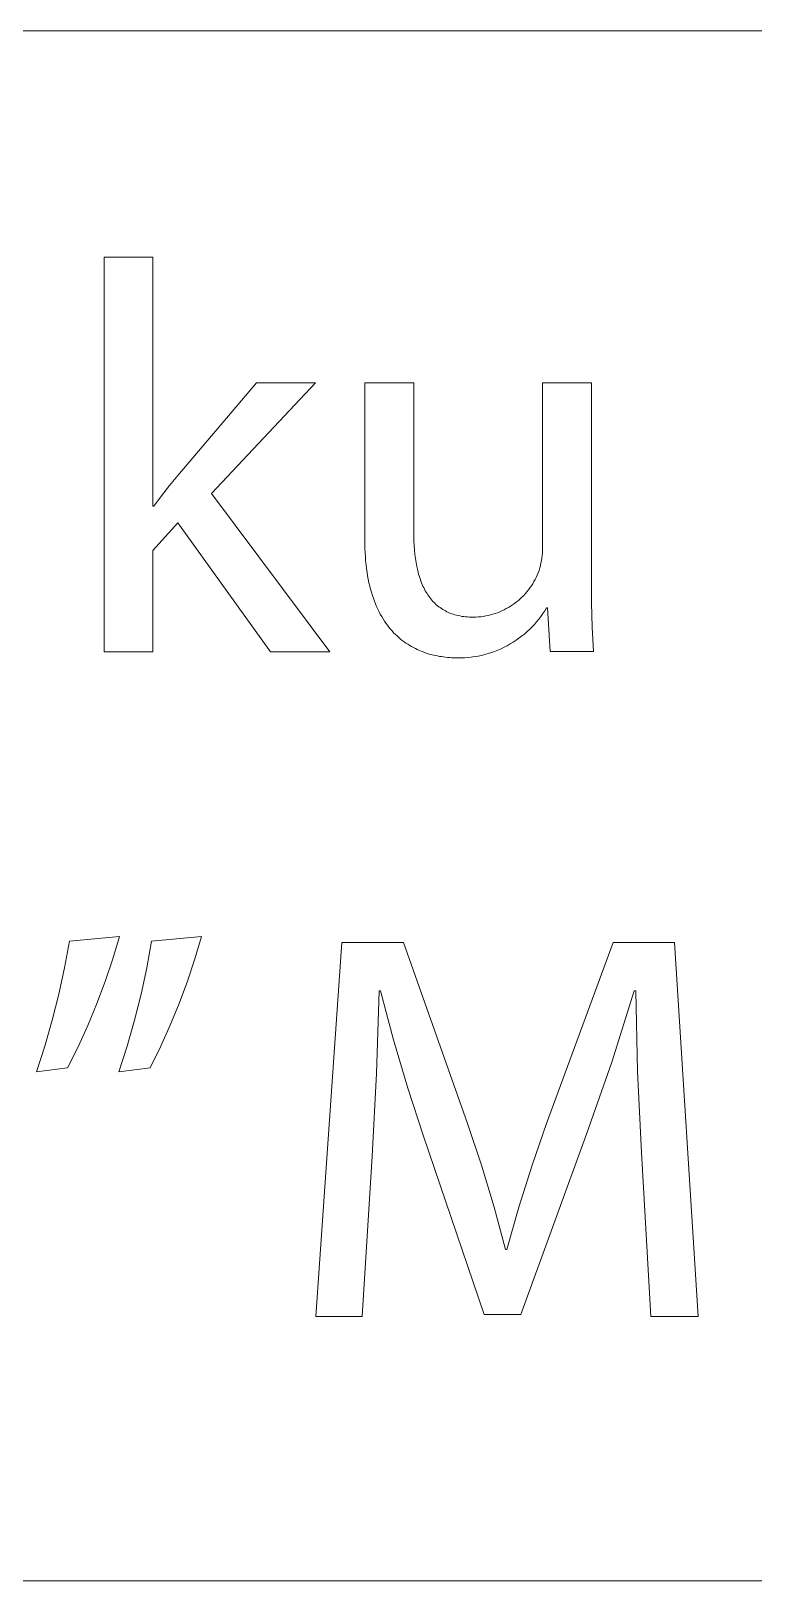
# Model space of a CAD drawing. Header units: millimetres. Extents: x 0 to 5466, y 0 to 3819.
# Drawn here: x 4301.7 to 4372.9, y 0 to 152.7 of the extents above; entities that cross this region are included whole.
import ezdxf

# ---------------------------------------------------------------- set-up
doc = ezdxf.new("R2010")
doc.units = ezdxf.units.MM
doc.header["$MEASUREMENT"] = 0
doc.layers.add('Domyślny', color=7, linetype='Continuous', true_color=0x000000)

msp = doc.modelspace()

# ---------------------------------------------------------------- linework, layer by layer
at = {"layer": 'Domyślny', "color": 18, "lineweight": 15, "true_color": 0x000000}
for p, q in [((3400.11, 152.73), (5460.42, 152.73)), ((4308.89, 91.57), (4308.89, 130.43)), ((4308.89, 130.43), (4313.66, 130.43)), ((4313.66, 130.43), (4313.66, 105.9)), ((4316.13, 108.92), (4323.89, 118.05)), ((4329.69, 118.05), (4319.47, 107.17)), ((4323.89, 118.05), (4329.69, 118.05)), ((4334.55, 102.56), (4334.55, 118.06)), ((4334.55, 118.06), (4339.38, 118.06)), ((4339.38, 118.06), (4339.38, 103.39)), ((4352.06, 101.81), (4352.06, 118.06)), ((4352.06, 118.06), (4356.89, 118.06)), ((4356.89, 118.06), (4356.89, 98.79)), ((4315.32, 107.93), (4316.13, 108.92)), ((4313.77, 105.9), (4314.53, 106.93)), ((4314.53, 106.93), (4315.32, 107.93)), ((4319.47, 107.17), (4331.11, 91.57)), ((4313.66, 105.9), (4313.77, 105.9)), ((4316.13, 104.26), (4313.66, 101.53)), ((4325.27, 91.57), (4316.13, 104.26)), ((4334.57, 101.71), (4334.55, 102.56)), ((4339.38, 103.39), (4339.38, 102.93)), ((4339.38, 102.93), (4339.39, 102.47)), ((4339.39, 102.47), (4339.42, 102.02)), ((4313.66, 101.53), (4313.66, 91.57)), ((4334.59, 101.3), (4334.57, 101.71)), ((4334.61, 100.9), (4334.59, 101.3)), ((4334.64, 100.51), (4334.61, 100.9)), ((4339.42, 102.02), (4339.45, 101.59)), ((4339.45, 101.59), (4339.49, 101.16)), ((4339.49, 101.16), (4339.55, 100.75)), ((4351.96, 100.55), (4352, 100.8)), ((4352, 100.8), (4352.02, 101.05)), ((4352.02, 101.05), (4352.05, 101.3)), ((4352.05, 101.3), (4352.06, 101.56)), ((4352.06, 101.56), (4352.06, 101.81)), ((4334.68, 100.12), (4334.64, 100.51)), ((4334.73, 99.75), (4334.68, 100.12)), ((4334.78, 99.39), (4334.73, 99.75)), ((4334.83, 99.04), (4334.78, 99.39)), ((4339.55, 100.75), (4339.61, 100.35)), ((4339.61, 100.35), (4339.68, 99.96)), ((4339.68, 99.96), (4339.77, 99.58)), ((4339.77, 99.58), (4339.82, 99.39)), ((4339.82, 99.39), (4339.86, 99.21)), ((4351.55, 99.11), (4351.64, 99.33)), ((4351.64, 99.33), (4351.72, 99.57)), ((4351.72, 99.57), (4351.79, 99.82)), ((4351.79, 99.82), (4351.86, 100.06)), ((4351.86, 100.06), (4351.91, 100.31)), ((4351.91, 100.31), (4351.96, 100.55)), ((4334.9, 98.7), (4334.83, 99.04)), ((4334.97, 98.36), (4334.9, 98.7)), ((4335.04, 98.04), (4334.97, 98.36)), ((4335.12, 97.72), (4335.04, 98.04)), ((4339.86, 99.21), (4339.92, 99.03)), ((4339.92, 99.03), (4339.97, 98.86)), ((4339.97, 98.86), (4340.03, 98.69)), ((4340.03, 98.69), (4340.09, 98.52)), ((4340.09, 98.52), (4340.15, 98.35)), ((4340.15, 98.35), (4340.22, 98.19)), ((4340.22, 98.19), (4340.29, 98.03)), ((4340.29, 98.03), (4340.36, 97.88)), ((4340.36, 97.88), (4340.44, 97.73)), ((4350.69, 97.67), (4350.83, 97.86)), ((4350.83, 97.86), (4350.97, 98.06)), ((4350.97, 98.06), (4351.1, 98.26)), ((4351.1, 98.26), (4351.22, 98.47)), ((4351.22, 98.47), (4351.34, 98.68)), ((4351.34, 98.68), (4351.45, 98.89)), ((4351.45, 98.89), (4351.55, 99.11)), ((4356.89, 98.79), (4356.9, 96.38)), ((4335.21, 97.42), (4335.12, 97.72)), ((4335.3, 97.12), (4335.21, 97.42)), ((4335.4, 96.83), (4335.3, 97.12)), ((4335.5, 96.55), (4335.4, 96.83)), ((4335.61, 96.27), (4335.5, 96.55)), ((4335.72, 96.01), (4335.61, 96.27)), ((4340.44, 97.73), (4340.52, 97.58)), ((4340.52, 97.58), (4340.6, 97.44)), ((4340.6, 97.44), (4340.69, 97.3)), ((4340.69, 97.3), (4340.78, 97.16)), ((4340.78, 97.16), (4340.87, 97.03)), ((4340.87, 97.03), (4340.96, 96.9)), ((4340.96, 96.9), (4341.06, 96.77)), ((4341.06, 96.77), (4341.16, 96.65)), ((4341.16, 96.65), (4341.27, 96.53)), ((4341.27, 96.53), (4341.38, 96.42)), ((4341.38, 96.42), (4341.49, 96.31)), ((4341.49, 96.31), (4341.6, 96.2)), ((4349.12, 96.19), (4349.31, 96.33)), ((4349.31, 96.33), (4349.5, 96.48)), ((4349.5, 96.48), (4349.69, 96.63)), ((4349.69, 96.63), (4349.87, 96.79)), ((4349.87, 96.79), (4350.04, 96.95)), ((4350.04, 96.95), (4350.21, 97.12)), ((4350.21, 97.12), (4350.38, 97.3)), ((4350.38, 97.3), (4350.53, 97.48)), ((4350.53, 97.48), (4350.69, 97.67)), ((4356.9, 96.38), (4356.97, 93.98)), ((4335.84, 95.75), (4335.72, 96.01)), ((4335.96, 95.5), (4335.84, 95.75)), ((4336.08, 95.26), (4335.96, 95.5)), ((4336.22, 95.03), (4336.08, 95.26)), ((4336.35, 94.81), (4336.22, 95.03)), ((4336.49, 94.59), (4336.35, 94.81)), ((4341.6, 96.2), (4341.72, 96.1)), ((4341.72, 96.1), (4341.84, 96)), ((4341.84, 96), (4341.97, 95.91)), ((4341.97, 95.91), (4342.1, 95.82)), ((4342.1, 95.82), (4342.23, 95.73)), ((4342.23, 95.73), (4342.37, 95.65)), ((4342.37, 95.65), (4342.51, 95.58)), ((4342.51, 95.58), (4342.65, 95.5)), ((4342.65, 95.5), (4342.8, 95.44)), ((4342.8, 95.44), (4342.95, 95.37)), ((4342.95, 95.37), (4343.11, 95.31)), ((4343.11, 95.31), (4343.27, 95.26)), ((4343.27, 95.26), (4343.43, 95.21)), ((4343.43, 95.21), (4343.6, 95.16)), ((4343.6, 95.16), (4343.77, 95.12)), ((4343.77, 95.12), (4343.94, 95.09)), ((4343.94, 95.09), (4344.12, 95.05)), ((4344.12, 95.05), (4344.3, 95.03)), ((4344.3, 95.03), (4344.49, 95.01)), ((4344.49, 95.01), (4344.68, 94.99)), ((4344.68, 94.99), (4344.87, 94.98)), ((4344.87, 94.98), (4345.07, 94.97)), ((4345.07, 94.97), (4345.27, 94.97)), ((4345.27, 94.97), (4345.51, 94.97)), ((4345.51, 94.97), (4345.75, 94.99)), ((4345.75, 94.99), (4345.99, 95.01)), ((4345.99, 95.01), (4346.23, 95.05)), ((4346.23, 95.05), (4346.47, 95.09)), ((4346.47, 95.09), (4346.7, 95.14)), ((4346.7, 95.14), (4346.94, 95.19)), ((4346.94, 95.19), (4347.17, 95.26)), ((4347.17, 95.26), (4347.4, 95.33)), ((4347.4, 95.33), (4347.63, 95.41)), ((4347.63, 95.41), (4347.85, 95.5)), ((4347.85, 95.5), (4348.07, 95.6)), ((4348.07, 95.6), (4348.29, 95.7)), ((4348.29, 95.7), (4348.5, 95.81)), ((4348.5, 95.81), (4348.71, 95.93)), ((4348.71, 95.93), (4348.92, 96.06)), ((4348.92, 96.06), (4349.12, 96.19)), ((4351.69, 94.77), (4351.48, 94.51)), ((4351.9, 95.04), (4351.69, 94.77)), ((4352.1, 95.32), (4351.9, 95.04)), ((4352.29, 95.6), (4352.1, 95.32)), ((4352.46, 95.89), (4352.29, 95.6)), ((4352.57, 95.89), (4352.46, 95.89)), ((4352.83, 91.58), (4352.57, 95.89)), ((4336.63, 94.38), (4336.49, 94.59)), ((4336.78, 94.18), (4336.63, 94.38)), ((4336.93, 93.98), (4336.78, 94.18)), ((4337.08, 93.8), (4336.93, 93.98)), ((4337.24, 93.62), (4337.08, 93.8)), ((4337.4, 93.44), (4337.24, 93.62)), ((4337.57, 93.28), (4337.4, 93.44)), ((4337.73, 93.12), (4337.57, 93.28)), ((4350.28, 93.31), (4350.01, 93.1)), ((4350.53, 93.53), (4350.28, 93.31)), ((4350.78, 93.76), (4350.53, 93.53)), ((4351.02, 94), (4350.78, 93.76)), ((4351.26, 94.25), (4351.02, 94)), ((4351.48, 94.51), (4351.26, 94.25)), ((4356.97, 93.98), (4357.1, 91.58)), ((4337.9, 92.97), (4337.73, 93.12)), ((4338.08, 92.82), (4337.9, 92.97)), ((4338.25, 92.68), (4338.08, 92.82)), ((4338.43, 92.55), (4338.25, 92.68)), ((4338.61, 92.42), (4338.43, 92.55)), ((4338.79, 92.3), (4338.61, 92.42)), ((4338.98, 92.18), (4338.79, 92.3)), ((4339.16, 92.07), (4338.98, 92.18)), ((4339.35, 91.97), (4339.16, 92.07)), ((4339.54, 91.87), (4339.35, 91.97)), ((4339.73, 91.78), (4339.54, 91.87)), ((4339.93, 91.69), (4339.73, 91.78)), ((4340.12, 91.61), (4339.93, 91.69)), ((4347.67, 91.73), (4347.35, 91.6)), ((4347.98, 91.86), (4347.67, 91.73)), ((4348.29, 92.01), (4347.98, 91.86)), ((4348.59, 92.16), (4348.29, 92.01)), ((4348.89, 92.33), (4348.59, 92.16)), ((4349.18, 92.51), (4348.89, 92.33)), ((4349.46, 92.69), (4349.18, 92.51)), ((4349.74, 92.89), (4349.46, 92.69)), ((4350.01, 93.1), (4349.74, 92.89)), ((4313.66, 91.57), (4308.89, 91.57)), ((4331.11, 91.57), (4325.27, 91.57)), ((4340.32, 91.54), (4340.12, 91.61)), ((4340.51, 91.47), (4340.32, 91.54)), ((4340.71, 91.4), (4340.51, 91.47)), ((4340.91, 91.34), (4340.71, 91.4)), ((4341.11, 91.29), (4340.91, 91.34)), ((4341.31, 91.24), (4341.11, 91.29)), ((4341.51, 91.19), (4341.31, 91.24)), ((4341.71, 91.15), (4341.51, 91.19)), ((4341.91, 91.11), (4341.71, 91.15)), ((4342.11, 91.08), (4341.91, 91.11)), ((4342.31, 91.05), (4342.11, 91.08)), ((4342.51, 91.03), (4342.31, 91.05)), ((4342.71, 91.01), (4342.51, 91.03)), ((4342.9, 90.99), (4342.71, 91.01)), ((4343.1, 90.98), (4342.9, 90.99)), ((4343.3, 90.97), (4343.1, 90.98)), ((4343.5, 90.96), (4343.3, 90.97)), ((4343.69, 90.96), (4343.5, 90.96)), ((4344.03, 90.96), (4343.69, 90.96)), ((4344.37, 90.98), (4344.03, 90.96)), ((4344.71, 91), (4344.37, 90.98)), ((4345.05, 91.03), (4344.71, 91)), ((4345.38, 91.08), (4345.05, 91.03)), ((4345.72, 91.14), (4345.38, 91.08)), ((4346.05, 91.21), (4345.72, 91.14)), ((4346.38, 91.29), (4346.05, 91.21)), ((4346.71, 91.38), (4346.38, 91.29)), ((4347.03, 91.49), (4346.71, 91.38)), ((4347.35, 91.6), (4347.03, 91.49)), ((4357.1, 91.58), (4352.83, 91.58)), ((4304.98, 60.42), (4305.46, 63.03)), ((4305.46, 63.03), (4310.38, 63.52)), ((4310.38, 63.52), (4309.72, 61.29)), ((4313.08, 60.42), (4313.54, 63.03)), ((4313.54, 63.03), (4318.48, 63.52)), ((4318.48, 63.52), (4317.81, 61.29)), ((4329.74, 26.05), (4332.31, 62.92)), ((4332.31, 62.92), (4338.38, 62.92)), ((4338.38, 62.92), (4344.68, 45.07)), ((4352.45, 45.07), (4359.02, 62.92)), ((4359.02, 62.92), (4365.08, 62.92)), ((4365.08, 62.92), (4367.4, 26.05)), ((4309.72, 61.29), (4308.98, 59.08)), ((4317.81, 61.29), (4317.08, 59.09)), ((4304.42, 57.83), (4304.98, 60.42)), ((4312.52, 57.83), (4313.08, 60.42)), ((4308.98, 59.08), (4308.16, 56.9)), ((4317.08, 59.09), (4316.27, 56.91)), ((4335.98, 58.16), (4335.7, 50)), ((4336.09, 58.16), (4335.98, 58.16)), ((4337.37, 53.34), (4336.09, 58.16)), ((4361.1, 58.16), (4358.89, 51.11)), ((4361.26, 58.16), (4361.1, 58.16)), ((4361.41, 50.19), (4361.26, 58.16)), ((4303.77, 55.26), (4304.42, 57.83)), ((4308.16, 56.9), (4307.28, 54.75)), ((4311.88, 55.25), (4312.52, 57.83)), ((4316.27, 56.91), (4315.38, 54.76)), ((4303.04, 52.71), (4303.77, 55.26)), ((4311.14, 52.71), (4311.88, 55.25)), ((4307.28, 54.75), (4306.31, 52.63)), ((4315.38, 54.76), (4314.43, 52.63)), ((4302.22, 50.18), (4303.04, 52.71)), ((4306.31, 52.63), (4305.28, 50.55)), ((4310.32, 50.18), (4311.14, 52.71)), ((4314.43, 52.63), (4313.4, 50.55)), ((4338.79, 48.56), (4337.37, 53.34)), ((4305.28, 50.55), (4302.22, 50.18)), ((4313.4, 50.55), (4310.32, 50.18)), ((4358.89, 51.11), (4356.44, 44.14)), ((4335.7, 50), (4335.27, 41.85)), ((4361.81, 42.23), (4361.41, 50.19)), ((4340.35, 43.83), (4338.79, 48.56)), ((4344.68, 45.07), (4346.05, 40.97)), ((4351.03, 40.98), (4352.45, 45.07)), ((4346.3, 26.27), (4340.35, 43.83)), ((4356.44, 44.14), (4349.94, 26.27)), ((4335.27, 41.85), (4334.29, 26.05)), ((4362.74, 26.05), (4361.81, 42.23)), ((4346.05, 40.97), (4347.29, 36.84)), ((4349.73, 36.85), (4351.03, 40.98)), ((4347.29, 36.84), (4348.41, 32.68)), ((4348.56, 32.68), (4349.73, 36.85)), ((4348.41, 32.68), (4348.56, 32.68)), ((4334.29, 26.05), (4329.74, 26.05)), ((4349.94, 26.27), (4346.3, 26.27)), ((4367.4, 26.05), (4362.74, 26.05)), ((5460.42, 0), (0, 0)), ((5460.42, 0), (3400.11, 0))]:
    msp.add_line(p, q, dxfattribs=at)

doc.saveas('drawing.dxf')
